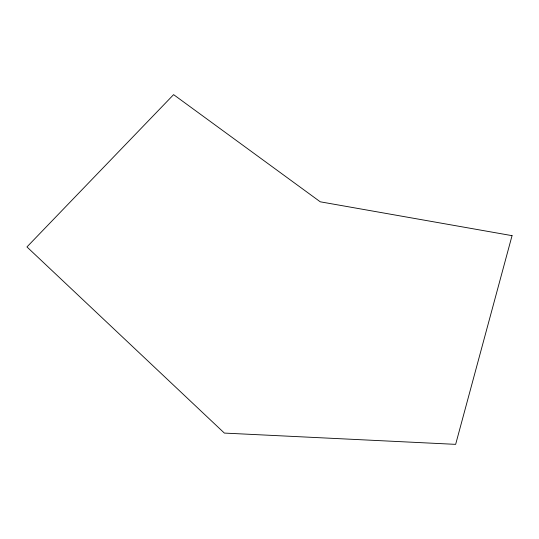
<?xml version="1.0" encoding="UTF-8"?>
<svg xmlns="http://www.w3.org/2000/svg" width="539" height="539" viewBox="0 0 539 539"><rect width="100%" height="100%" fill="white"/><g stroke="black" fill="none" stroke-linecap="round" stroke-linejoin="round"><path stroke-width="0.81" d="M512.05 235.658L455.644 444.358L224.372 433.08L26.95 246.936L173.605 94.642L320.267 201.808L512.05 235.658"/></g></svg>
